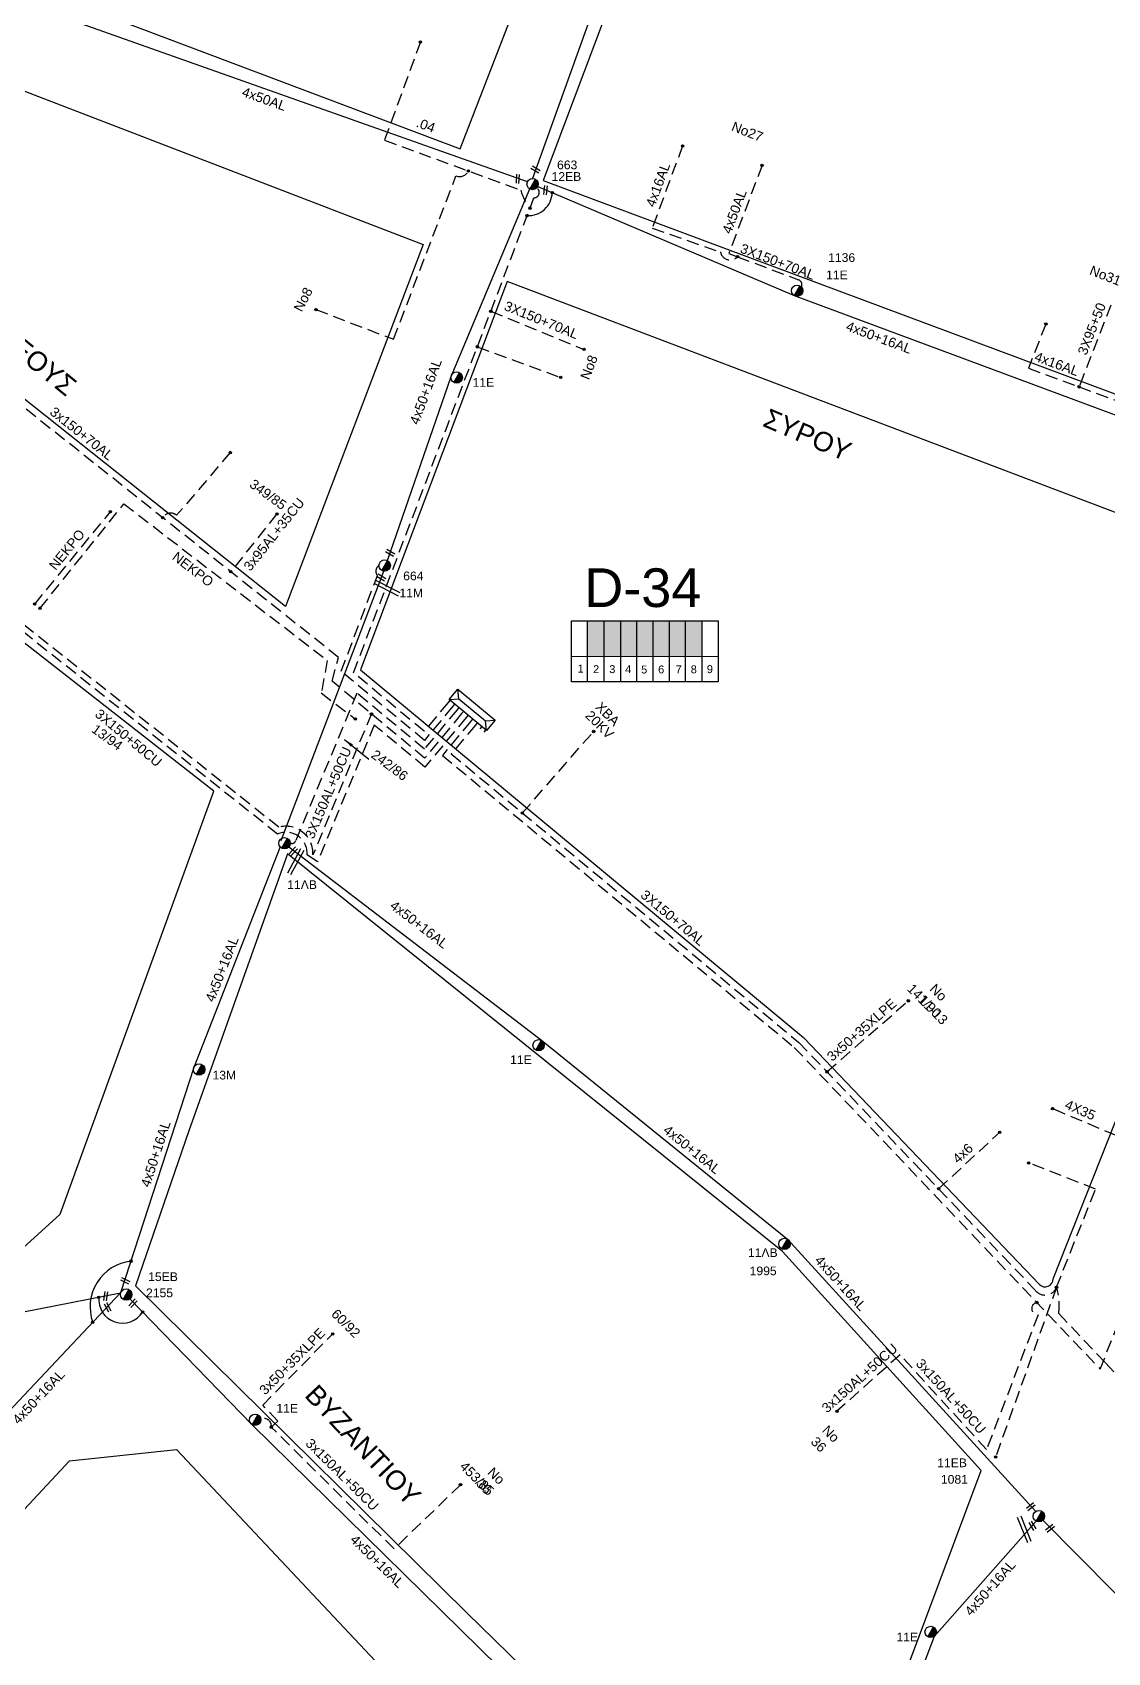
# Model space of a CAD drawing. Header units: millimetres. Extents: x -2590 to -1162, y 240 to 778.
# Drawn here: x -1375.5 to -1264.3, y 404.3 to 571.9 of the extents above; entities that cross this region are included whole.
import ezdxf
from ezdxf.enums import TextEntityAlignment as Align

# ---------------------------------------------------------------- set-up
doc = ezdxf.new("R2010")
doc.units = ezdxf.units.MM
doc.linetypes.add('DASHED', pattern=[19.05, 12.7, -6.35])
for name, color, linetype in [('3x150+70', 7, 'Continuous'), ('3X150+70AL', 7, 'Continuous'), ('3x150AL+50CU', 7, 'Continuous'), ('3x50+35XLPE', 7, 'Continuous'), ('3x95AL+35CU', 7, 'DASHED'), ('4X35', 7, 'DASHED'), ('4x50+16_5', 7, 'Continuous'), ('4x50+16AL', 7, 'Continuous'), ('4x6', 7, 'SYN_LINE'), ('Pillar OTE', 7, 'Continuous'), ('TEXT ΚΑΛΩΔΙΩΝ', 7, 'Continuous'), ('Άγνωστα', 7, 'Continuous'), ('ΑΓΝΩΣΤΟ ΥΠΟΓΕΙΟ ΚΑΛΩΔΙΟ', 7, 'DASHED'), ('Γυμνά εναέρια ΧΤ (3Φ) 4x50AL', 7, 'Continuous'), ('Γυμνά εναέρια ΧΤ και ΦΟΠ (3Φ)   4x50+16AL', 7, 'Continuous'), ('Επιγραφές - Σχήματα', 7, 'Continuous'), ('Καλωδια ΧΤ  3X95+50', 7, 'Continuous'), ('Καλώδια ΧΤ   3x150+70AL', 7, 'DASHED'), ('Καλώδια ΧΤ   3x150AL+50CU', 7, 'DASHED'), ('Μηχανική τομή', 7, 'Continuous'), ('ΝΕΚΡΟ', 7, 'DASHED'), ('Στύλος ΦΜ', 7, 'Continuous'), ('Στύλος ΦΜ @ 1', 7, 'Continuous'), ('Συνδέσεις', 7, 'Continuous'), ('Τομή', 7, 'Continuous'), ('ΥΠΟΒΑΘΡΟ ΔΕΗ', 7, 'Continuous'), ('Υποσταθμός πόλεως', 7, 'Continuous'), ('Υπόβαθρο ΔΕΗ', 7, 'Continuous'), ('Υπόγεια Καλώδια Δικτύου ΧΤ   .04', 7, 'DASHED'), ('Υπόγεια καλώδια Παροχών ΧΤ   4x16AL', 7, 'DASHED'), ('Υπόγεια καλώδια Παροχών ΧΤ   4x50AL', 7, 'DASHED')]:
    doc.layers.add(name, color=color, linetype=linetype)
doc.styles.add('arial', font='ARIAL.TTF')
doc.styles.get("Standard").update_dxf_attribs({"font": 'ARIAL.TTF'})
doc.linetypes.add('SYN_LINE', pattern='A,0.5,-0.0001,["/\\/\\/\\/",Standard,S=0.1,R=0,X=0,Y=-0.05],-0.25', length=0.7501)
doc.dimstyles.new('ISO-25', dxfattribs={"dimtxt": 2.5, "dimasz": 2.5, "dimexe": 1.25, "dimexo": 0.625, "dimtad": 1, "dimtxsty": 'Standard', "dimcen": 2.5, "dimadec": 0, "dimazin": 0, "dimtfac": 1, "dimtmove": 0, "dimatfit": 3, "dimfxl": 1, "dimarcsym": 0})

# ---------------------------------------------------------------- blocks, each defined once
blk = doc.blocks.new('ΥΠΑΡΧΩΝ ΤΣΙΜΕΝΤΕΝΙΟΣ ΣΤΥΛΟΣ')
at = {"layer": 'Στύλος ΦΜ'}
blk.add_hatch(color=256, dxfattribs=at).paths.add_polyline_path([(-1.29, -2.28, 0.574793), (2.62, 0, 0.268822), (1.3, 2.27)])
blk.add_line((-1.29, -2.28), (1.3, 2.27), dxfattribs=at)
blk.add_circle((0, 0), 2.62, dxfattribs=at)
at = {"layer": 'Στύλος ΦΜ', "flags": 4}
for tag, p in [('ΑΡΙΘΜΟΣ', (-4.68, 8.05)), ('ΤΥΠΟΣ', (-4.91, 3.03))]:
    blk.add_attdef(tag, p, '', height=4, dxfattribs=at)
blk = doc.blocks.new('ΥΠΟΣΤΑΘΜΟΣ ΠΟΛΕΩΣ 9 ΑΝΑΧΩΡΗΣΕΩΝ')
at = {"layer": 'Υποσταθμός πόλεως', "ltscale": 40}
for p, q in [((-9.63, -2.82), (-9.63, -4)), ((-7.12, -2.82), (-7.12, -4)), ((-4.84, -2.82), (-4.84, -4)), ((-2.36, -2.82), (-2.36, -4)), ((0.09, -2.82), (0.09, -4)), ((2.55, -2.82), (2.55, -4)), ((5.02, -2.82), (5.02, -4)), ((7.48, -2.82), (7.48, -4)), ((9.61, -2.82), (9.61, -4))]:
    blk.add_line(p, q, dxfattribs=at)
blk.add_lwpolyline([(-10.02, 2.82), (10.02, 2.82), (10.02, -2.82), (-10.02, -2.82)], close=True, dxfattribs=at)
for points in [[(-7.21, 0), (-10.02, 2.82)], [(-10.02, -2.82), (-7.21, 0)], [(-7.21, 0), (7.21, 0)], [(7.21, 0), (10.02, 2.82)], [(10.02, -2.82), (7.21, 0)]]:
    blk.add_lwpolyline(points, dxfattribs=at)
at = {"layer": 'Υποσταθμός πόλεως', "linetype": 'SYN_LINE', "ltscale": 40, "flags": 1}
for tag, p in [('ΜΕΤΑΣΧΗΜΑΤΙΣΜΟΣ', (10.79, 1.71)), ('ΙΣΧΥΣ', (10.77, -1.08)), ('ΑΡΙΘΜΟΣ', (10.89, -3.8))]:
    blk.add_attdef(tag, p, '', height=1.8, dxfattribs=at)
blk = doc.blocks.new('_ΣΥΝΔΕΣΗ')
at = {"layer": 'Συνδέσεις', "linetype": 'SYN_LINE', "ltscale": 40}
blk.add_hatch(color=256, dxfattribs=at).paths.add_polyline_path([(0.5, -0.01, 1), (-0.5, -0.01, 1)])
at = {"layer": 'Συνδέσεις'}
blk.add_circle((0, -0.01), 0.5, dxfattribs=at)
blk = doc.blocks.new('ΜΗΧΑΝΙΚΗ ΤΟΜΗ')
at = {"layer": 'Μηχανική τομή', "ltscale": 40}
for p, q in [((0, 0.76), (-3.79, 0.76)), ((0, -0.34), (-3.79, -0.34))]:
    blk.add_line(p, q, dxfattribs=at)
blk = doc.blocks.new('ΤΟΜΗ')
at = {"layer": 'Τομή', "ltscale": 40}
for p, q in [((-0.03, -1.92), (-11.4, -1.92)), ((-0.03, -3.42), (-11.4, -3.42))]:
    blk.add_line(p, q, dxfattribs=at)

msp = doc.modelspace()

# ---------------------------------------------------------------- hatches: boundary and pattern name
at = {"layer": 'Καλώδια ΧΤ   3x150+70AL', "linetype": 'Continuous', "ltscale": 0.1}
h = msp.add_hatch(color=6, dxfattribs=at)
h.dxf.hatch_style = 1
h.paths.add_polyline_path([(-1306.23, 511.06), (-1307.93, 511.06), (-1307.93, 507.37), (-1306.23, 507.37)])
at = {"layer": 'Καλώδια ΧΤ   3x150AL+50CU', "lineweight": -3, "ltscale": 0.2}
h = msp.add_hatch(color=151, dxfattribs=at)
h.dxf.hatch_style = 1
h.paths.add_polyline_path([(-1316.36, 511.06), (-1318.08, 511.06), (-1318.08, 507.38), (-1316.36, 507.38)])
h = msp.add_hatch(color=85, dxfattribs=at)
h.dxf.hatch_style = 1
h.paths.add_polyline_path([(-1316.36, 507.38), (-1314.64, 507.38), (-1314.64, 511.06), (-1316.36, 511.06)])
h = msp.add_hatch(color=27, dxfattribs=at)
h.dxf.hatch_style = 1
h.paths.add_polyline_path([(-1312.99, 511.06), (-1314.64, 511.06), (-1314.64, 507.38), (-1312.99, 507.38)])
h = msp.add_hatch(color=1, dxfattribs=at)
h.dxf.hatch_style = 1
h.paths.add_polyline_path([(-1312.99, 507.38), (-1311.3, 507.38), (-1311.3, 511.06), (-1312.99, 511.06)])
h = msp.add_hatch(color=2, dxfattribs=at)
h.dxf.hatch_style = 1
h.paths.add_polyline_path([(-1311.3, 507.38), (-1309.6, 507.38), (-1309.6, 511.06), (-1311.3, 511.06)])
h = msp.add_hatch(color=30, dxfattribs=at)
h.dxf.hatch_style = 1
h.paths.add_polyline_path([(-1309.63, 507.38), (-1307.93, 507.38), (-1307.93, 511.06), (-1309.63, 511.06)])

# ---------------------------------------------------------------- linework, layer by layer
at = {"layer": '3x150+70', "color": 30, "linetype": 'DASHED', "lineweight": -3, "ltscale": 0.1}
msp.add_lwpolyline([(-1330.63, 501.06), (-1334.9, 495.91), (-1340.15, 500.27), (-1346.02, 486.12), (-1347.09, 486.85, 0.562614), (-1350.16, 488.99), (-1384.31, 516.14), (-1397.03, 502.68), (-1403.78, 508.68)], format="xyb", dxfattribs=at)
at = {"layer": '3X150+70AL', "color": 2, "linetype": 'DASHED', "lineweight": -3, "ltscale": 0.1}
msp.add_lwpolyline([(-1331.1, 501.45), (-1334.93, 496.84), (-1344.51, 504.8), (-1343.84, 507.27), (-1382.43, 537.92, 0.560749), (-1384.38, 539.48), (-1398.24, 550.48, 0.4942), (-1399.19, 551.51)], format="xyb", dxfattribs=at)
at = {"layer": '3X150+70AL', "color": 1, "linetype": 'DASHED', "lineweight": -3, "ltscale": 0.1}
msp.add_lwpolyline([(-1302.56, 548.73), (-1296.24, 546.34, -0.438348), (-1295.94, 545.58, -2.596698)], format="xyb", dxfattribs=at)
at = {"layer": '3X150+70AL', "color": 6, "linetype": 'DASHED', "lineweight": -3, "ltscale": 0.1}
msp.add_lwpolyline([(-1330.16, 500.66), (-1333.09, 497.13), (-1296.69, 466.91), (-1265.03, 433.62), (-1257.22, 453.41), (-1252.74, 464.29, -0.800643), (-1252.33, 465.27)], format="xyb", dxfattribs=at)
at = {"layer": '3X150+70AL', "color": 27, "linetype": 'DASHED', "lineweight": -3, "ltscale": 0.1}
msp.add_lwpolyline([(-1329.68, 500.27), (-1332.17, 497.28), (-1296.21, 467.43), (-1271.82, 441.87, 0.610674), (-1269.55, 442.09), (-1265.51, 452.24), (-1272.42, 454.96)], format="xyb", dxfattribs=at)
msp.add_lwpolyline([(-1269.55, 442.09), (-1275.85, 424.53)], dxfattribs=at)
at = {"layer": '3x150AL+50CU', "color": 2, "linetype": 'DASHED', "lineweight": -3, "ltscale": 0.1}
msp.add_lwpolyline([(-1340.44, 501.42), (-1346.49, 486.82, 0.508743), (-1350.03, 489.7), (-1383.01, 515.88), (-1381.39, 517.75), (-1388.18, 523.35, 1.231554), (-1389.23, 521.84), (-1387.6, 520.57)], format="xyb", dxfattribs=at)
at = {"layer": '3x150AL+50CU', "color": 6, "linetype": 'DASHED', "lineweight": -3, "ltscale": 0.1}
msp.add_lwpolyline([(-1271.58, 440.51, 0.930938), (-1271.46, 439.23), (-1276.79, 425.29), (-1285.73, 435.1), (-1292.27, 429.26)], format="xyb", dxfattribs=at)
at = {"layer": '3x150AL+50CU', "color": 1, "linetype": 'DASHED', "lineweight": -3, "ltscale": 0.1}
msp.add_lwpolyline([(-1331.22, 421.65), (-1338.09, 415.01), (-1350.8, 427.61, 0.600354), (-1351.89, 428.44, -2.963409)], format="xyb", dxfattribs=at)
at = {"layer": '3x50+35XLPE', "color": 27, "linetype": 'DASHED', "lineweight": -3, "ltscale": 0.1}
msp.add_lwpolyline([(-1293.3, 464.38), (-1284.89, 471.72)], dxfattribs=at)
at = {"layer": '3x50+35XLPE', "color": 1, "linetype": 'DASHED', "lineweight": -3, "ltscale": 0.1}
msp.add_lwpolyline([(-1350.8, 427.61), (-1350.12, 428.23), (-1351.69, 429.89), (-1344.44, 437.26)], dxfattribs=at)
at = {"layer": '3x95AL+35CU', "color": 2, "lineweight": -3, "ltscale": 0.1}
msp.add_lwpolyline([(-1350.22, 522.12), (-1354.99, 516.12)], dxfattribs=at)
at = {"layer": '4X35', "color": 2, "lineweight": -3, "ltscale": 0.1}
msp.add_lwpolyline([(-1263.39, 457.78), (-1269.96, 460.57)], dxfattribs=at)
at = {"layer": '4x50+16_5', "color": 85, "linetype": 'Continuous', "lineweight": -3, "ltscale": 0.1}
msp.add_lwpolyline([(-1270.97, 417.97), (-1238.07, 384.76), (-1261.44, 370.82), (-1276.98, 355.25), (-1280.81, 339.33)], dxfattribs=at)
at = {"layer": '4x50+16AL', "color": 151, "linetype": 'Continuous', "lineweight": -3, "ltscale": 0.1}
for points in [[(-1349.79, 488.33), (-1339.17, 516.19)], [(-1349.89, 487.65), (-1358.81, 464.84), (-1366.39, 441.5), (-1385.28, 421.5), (-1397.5, 407.7), (-1412.59, 391.46)]]:
    msp.add_lwpolyline(points, dxfattribs=at)
at = {"layer": '4x50+16AL', "color": 85, "linetype": 'Continuous', "lineweight": -3, "ltscale": 0.1}
msp.add_lwpolyline([(-1348.97, 487.67), (-1322.85, 467.64), (-1297.39, 447.08), (-1271.7, 418.89)], dxfattribs=at)
at = {"layer": '4x50+16AL', "color": 1, "linetype": 'Continuous', "lineweight": -3, "ltscale": 0.1}
for points in [[(-1453.44, 439.59), (-1431.62, 437.82), (-1400.53, 437.82), (-1383.35, 438.19), (-1366.39, 441.5)], [(-1365.44, 440.89), (-1352.77, 427.86), (-1323.35, 398.93), (-1305.64, 381.78), (-1289.39, 366.18), (-1278.02, 355.78)], [(-1288.81, 367.2), (-1289.94, 385.52), (-1282.18, 405.98), (-1271.66, 417.89)]]:
    msp.add_lwpolyline(points, dxfattribs=at)
at = {"layer": '4x6', "color": 27, "linetype": 'DASHED', "lineweight": -3, "ltscale": 0.1}
msp.add_lwpolyline([(-1281.75, 452.27), (-1275.42, 458.13)], dxfattribs=at)
at = {"layer": 'Pillar OTE', "lineweight": -3, "ltscale": 40}
for points in [[(-1319.74, 504.74), (-1319.74, 511.06), (-1304.57, 511.06), (-1304.57, 504.73), (-1319.74, 504.74)], [(-1318.08, 504.74), (-1318.08, 511.06)], [(-1316.36, 504.74), (-1316.36, 511.06)], [(-1314.64, 504.74), (-1314.64, 511.06)], [(-1312.99, 504.74), (-1312.99, 511.06)], [(-1311.3, 504.74), (-1311.3, 511.06)], [(-1309.6, 504.73), (-1309.6, 511.06)], [(-1307.93, 504.73), (-1307.93, 511.06)], [(-1306.23, 504.73), (-1306.23, 511.06)], [(-1319.74, 507.39), (-1304.57, 507.37)]]:
    msp.add_lwpolyline(points, dxfattribs=at)
at = {"layer": 'ΑΓΝΩΣΤΟ ΥΠΟΓΕΙΟ ΚΑΛΩΔΙΟ', "color": 1, "lineweight": -3, "ltscale": 0.1}
for points in [[(-1346.18, 543.26), (-1338.15, 540.19), (-1331.69, 557.09, 0.396249), (-1330.41, 557.6, -0.805915)], [(-1332.5, 502.61), (-1334.98, 499.62), (-1342.29, 505.68), (-1323.62, 554.83, 0.777903), (-1323.34, 555.84)]]:
    msp.add_lwpolyline(points, format="xyb", dxfattribs=at)
msp.add_lwpolyline([(-1329.48, 539.41), (-1320.85, 536.24)], dxfattribs=at)
at = {"layer": 'ΑΓΝΩΣΤΟ ΥΠΟΓΕΙΟ ΚΑΛΩΔΙΟ', "color": 2, "lineweight": -3, "ltscale": 0.1}
msp.add_lwpolyline([(-1355.04, 528.47), (-1360.6, 521.98, 0.456024), (-1362.04, 521.73, -1.737379)], format="xyb", dxfattribs=at)
at = {"layer": 'ΑΓΝΩΣΤΟ ΥΠΟΓΕΙΟ ΚΑΛΩΔΙΟ', "color": 85, "lineweight": -3, "ltscale": 0.1}
msp.add_lwpolyline([(-1332.02, 502.21), (-1334.95, 498.68), (-1343.57, 505.83), (-1339.81, 515.73, -0.442282), (-1339.66, 516.78)], format="xyb", dxfattribs=at)
at = {"layer": 'ΑΓΝΩΣΤΟ ΥΠΟΓΕΙΟ ΚΑΛΩΔΙΟ', "color": 151, "lineweight": -3, "ltscale": 0.1}
msp.add_lwpolyline([(-1331.58, 501.84), (-1334.96, 497.78), (-1341.94, 503.58), (-1348.28, 488.3, -0.51613), (-1348.85, 488.08)], format="xyb", dxfattribs=at)
at = {"layer": 'ΑΓΝΩΣΤΟ ΥΠΟΓΕΙΟ ΚΑΛΩΔΙΟ', "color": 27, "lineweight": -3, "ltscale": 0.1}
msp.add_lwpolyline([(-1324.81, 491.17), (-1317.45, 499.6)], dxfattribs=at)
msp.add_lwpolyline([(-1269.55, 442.09, -0.109834), (-1269.32, 439.38), (-1264.49, 434.26), (-1235.78, 404.48)], format="xyb", dxfattribs=at)
at = {"layer": 'Γυμνά εναέρια ΧΤ (3Φ) 4x50AL', "color": 133, "lineweight": -3, "ltscale": 0.1}
msp.add_lwpolyline([(-1324.3, 556.49), (-1372.04, 573.38), (-1393.25, 573.21), (-1409.07, 574.21)], dxfattribs=at)
at = {"layer": 'Γυμνά εναέρια ΧΤ και ΦΟΠ (3Φ)   4x50+16AL', "color": 85, "lineweight": -3, "ltscale": 0.1}
for points in [[(-1298.22, 627.21), (-1311.67, 590.56), (-1323.78, 556.84)], [(-1338.78, 517.28), (-1332.2, 536.32), (-1324.05, 555.74)]]:
    msp.add_lwpolyline(points, dxfattribs=at)
at = {"layer": 'Γυμνά εναέρια ΧΤ και ΦΟΠ (3Φ)   4x50+16AL', "color": 1, "lineweight": -3, "ltscale": 0.1}
msp.add_lwpolyline([(-1323.22, 556.01), (-1296.68, 544.7), (-1259.7, 530.96), (-1235.78, 522.5)], dxfattribs=at)
at = {"layer": 'Καλωδια ΧΤ  3X95+50', "color": 1, "linetype": 'DASHED', "lineweight": -3, "ltscale": 0.1}
msp.add_lwpolyline([(-1263.92, 543.73), (-1267.22, 535.27), (-1259.8, 532.55, -0.684684), (-1257.12, 531.49)], format="xyb", dxfattribs=at)
at = {"layer": 'Καλώδια ΧΤ   3x150+70AL', "color": 1, "lineweight": -3, "ltscale": 0.1}
msp.add_lwpolyline([(-1328.09, 543.08), (-1318.45, 539.14)], dxfattribs=at)
at = {"layer": 'ΝΕΚΡΟ', "lineweight": -3, "ltscale": 0.1}
for points in [[(-1374.72, 512.35), (-1366.05, 523.16), (-1345, 506.96), (-1345.63, 503.59), (-1342.09, 500.89)], [(-1375.28, 512.78), (-1367.45, 522.34)]]:
    msp.add_lwpolyline(points, dxfattribs=at)
at = {"layer": 'ΥΠΟΒΑΘΡΟ ΔΕΗ', "lineweight": -3}
msp.add_lwpolyline([(-1342.16, 635.79), (-1392.48, 584.98), (-1388.12, 581.36), (-1331.26, 559.89), (-1307.29, 621.82)], close=True, dxfattribs=at)
for points in [[(-1299.31, 618.68), (-1322.67, 556.61), (-1235.78, 524.2)], [(-1437.49, 443.58), (-1434.37, 439.44), (-1397.12, 439.44), (-1383.72, 439.63), (-1372.63, 449.65), (-1356.73, 493.42), (-1376.86, 509.14), (-1382.93, 502.5), (-1416.81, 465.72), (-1437.49, 443.58)], [(-1304.59, 383.04), (-1291.65, 385.4), (-1284.57, 403.85), (-1277.33, 423.14), (-1297.91, 445.78), (-1349.11, 486.95), (-1359.33, 458.28), (-1364.86, 442.25), (-1330.58, 408.38), (-1304.59, 383.04)], [(-1398.22, 392), (-1399.32, 394.5), (-1371.67, 424.12), (-1360.62, 425.29), (-1332.97, 395.92), (-1335.67, 393.38), (-1363.96, 392.82), (-1398.22, 392)]]:
    msp.add_lwpolyline(points, dxfattribs=at)
msp.add_lwpolyline([(-1398.4, 555.59), (-1392.12, 571.94), (-1335.1, 550), (-1349.33, 512.52), (-1397.85, 551.07, -0.192604), (-1398.4, 555.59, -1.877436)], format="xyb", dxfattribs=at)
msp.add_lwpolyline([(-1326.39, 546.16), (-1341.56, 505.99), (-1295.73, 467.94), (-1271.31, 442.36, 0.642516), (-1269.88, 442.95), (-1241.75, 514.03)], format="xyb", close=True, dxfattribs=at)
msp.add_arc((-1324.19, 555.44), 2.46, 266.7491, 358.4949, dxfattribs=at)
at = {"layer": 'ΥΠΟΒΑΘΡΟ ΔΕΗ', "lineweight": -3, "ltscale": 0.1}
for centre, radius, start, end in [((-1364.79, 440.06), 4.76, 96.3183, 199.8539), ((-1366.2, 440.83), 2.46, 174.7673, 327.9154)]:
    msp.add_arc(centre, radius, start, end, dxfattribs=at)
at = {"layer": 'Υπόγεια Καλώδια Δικτύου ΧΤ   .04', "color": 1, "lineweight": -3, "ltscale": 0.1}
msp.add_lwpolyline([(-1335.37, 570.95), (-1339.08, 560.78), (-1324.97, 555.61, 0.114873), (-1324.03, 553.75, -3.943722)], format="xyb", dxfattribs=at)
at = {"layer": 'Υπόγεια καλώδια Παροχών ΧΤ   4x16AL', "color": 1, "lineweight": -3, "ltscale": 0.1}
msp.add_lwpolyline([(-1308.24, 560.2), (-1311.38, 551.69), (-1304.33, 549.22, 0.609387), (-1302.56, 548.73, 0.104728)], format="xyb", dxfattribs=at)
msp.add_lwpolyline([(-1270.66, 541.75), (-1272.46, 537.19), (-1267.27, 535.29)], dxfattribs=at)
at = {"layer": 'Υπόγεια καλώδια Παροχών ΧΤ   4x50AL', "color": 1, "lineweight": -3, "ltscale": 0.1}
msp.add_lwpolyline([(-1300.02, 558.18), (-1303.45, 549.05), (-1302.56, 548.73)], dxfattribs=at)

# ---------------------------------------------------------------- block references
at = {"layer": 'Μηχανική τομή', "lineweight": -3}
for p, xscale, yscale, zscale, rotation in [((-1325.23, 557.26), 0.2499999999999677, 0.2499999999999677, 0.2499999999999677, 86.52432642096278), ((-1323.83, 558.07), 0.2499999999999677, 0.2499999999999677, 0.2499999999999677, 149.1489798756274), ((-1322.33, 556.09), 0.2499999999999676, 0.2499999999999676, 0.2499999999999676, 83.04865284192574), ((-1338.88, 518.4), 0.2499999999999677, 0.2499999999999677, 0.2499999999999677, 149.1489798756274), ((-1339.8, 515.83), 0.2499999999999677, 0.2499999999999677, 0.2499999999999677, 149.1489798756274), ((-1348.16, 487.52), 0.2499999999999676, 0.2499999999999676, 0.2499999999999676, 48.28730314463959), ((-1366.32, 443.02), 0.2499999999999676, 0.2499999999999676, 0.2499999999999676, 153.4985554675668), ((-1367.82, 441.63), 0.2499999999999676, 0.2499999999999676, 0.2499999999999676, 81.46988086905186), ((-1367.91, 440.47), 0.2499999999999676, 0.2499999999999676, 0.2499999999999676, 116.3880752087043), ((-1364.75, 440.75), 0.2499999999999676, 0.2499999999999676, 0.2499999999999676, 48.2873031446396), ((-1271.81, 419.62), 0.2499999999999676, 0.2499999999999676, 0.2499999999999676, 38.39567164926843), ((-1272.25, 417.84), 0.2499999999999676, 0.2499999999999676, 0.2499999999999676, 121.3797642389859), ((-1269.82, 417.38), 0.2499999999999676, 0.2499999999999676, 0.2499999999999676, 38.39567164926843)]:
    msp.add_blockref('ΜΗΧΑΝΙΚΗ ΤΟΜΗ', p, dxfattribs=dict(at, xscale=xscale, yscale=yscale, zscale=zscale, rotation=rotation))
at = {"layer": 'Στύλος ΦΜ @ 1', "lineweight": -3, "ltscale": 40}
ref = msp.add_blockref('ΥΠΑΡΧΩΝ ΤΣΙΜΕΝΤΕΝΙΟΣ ΣΤΥΛΟΣ', (-1323.76, 556.25), dxfattribs=dict(at, xscale=0.225, yscale=0.225, zscale=0.225))
ref.add_attrib('ΤΥΠΟΣ', '12EB', dxfattribs={"layer": 'Στύλος ΦΜ', "height": 0.9, "flags": 4}).set_placement((-1321.8, 556.31), align=Align.BOTTOM_LEFT)
ref.add_attrib('ΑΡΙΘΜΟΣ', '663', (-1321.23, 557.78), dxfattribs={"layer": 'Στύλος ΦΜ', "height": 0.9, "flags": 4})
ref = msp.add_blockref('ΥΠΑΡΧΩΝ ΤΣΙΜΕΝΤΕΝΙΟΣ ΣΤΥΛΟΣ', (-1296.39, 545.21), dxfattribs=dict(at, xscale=0.225, yscale=0.225, zscale=0.225))
ref.add_attrib('ΤΥΠΟΣ', '11Ε', dxfattribs={"layer": 'Στύλος ΦΜ', "height": 0.9, "flags": 4}).set_placement((-1293.39, 546.13), align=Align.BOTTOM_LEFT)
ref.add_attrib('ΑΡΙΘΜΟΣ', '1136', (-1293.18, 548.19), dxfattribs={"layer": 'Στύλος ΦΜ', "height": 0.9, "flags": 4})
ref = msp.add_blockref('ΥΠΑΡΧΩΝ ΤΣΙΜΕΝΤΕΝΙΟΣ ΣΤΥΛΟΣ', (-1331.62, 536.23), dxfattribs=dict(at, xscale=0.225, yscale=0.225, zscale=0.225))
ref.add_attrib('ΤΥΠΟΣ', '11E', dxfattribs={"layer": 'Στύλος ΦΜ', "height": 0.9, "flags": 4}).set_placement((-1329.97, 535), align=Align.BOTTOM_LEFT)
ref = msp.add_blockref('ΥΠΑΡΧΩΝ ΤΣΙΜΕΝΤΕΝΙΟΣ ΣΤΥΛΟΣ', (-1339.07, 516.77), dxfattribs=dict(at, xscale=0.225, yscale=0.225, zscale=0.225))
ref.add_attrib('ΤΥΠΟΣ', '11M', dxfattribs={"layer": 'Στύλος ΦΜ', "height": 0.9, "flags": 4}).set_placement((-1337.54, 513.22), align=Align.BOTTOM_LEFT)
ref.add_attrib('ΑΡΙΘΜΟΣ', '664', (-1337.15, 515.25), dxfattribs={"layer": 'Στύλος ΦΜ', "height": 0.9, "flags": 4})
ref = msp.add_blockref('ΥΠΑΡΧΩΝ ΤΣΙΜΕΝΤΕΝΙΟΣ ΣΤΥΛΟΣ', (-1349.43, 488.03), dxfattribs=dict(at, xscale=0.2249999999999943, yscale=0.2249999999999943, zscale=0.2249999999999943))
ref.add_attrib('ΤΥΠΟΣ', '11ΛB', dxfattribs={"layer": 'Στύλος ΦΜ', "height": 0.9, "flags": 4}).set_placement((-1349.15, 483.03), align=Align.BOTTOM_LEFT)
ref = msp.add_blockref('ΥΠΑΡΧΩΝ ΤΣΙΜΕΝΤΕΝΙΟΣ ΣΤΥΛΟΣ', (-1323.14, 467.13), dxfattribs=dict(at, xscale=0.2249999999999943, yscale=0.2249999999999943, zscale=0.2249999999999943))
ref.add_attrib('ΤΥΠΟΣ', '11E', dxfattribs={"layer": 'Στύλος ΦΜ', "height": 0.9, "flags": 4}).set_placement((-1326.09, 464.91), align=Align.BOTTOM_LEFT)
ref = msp.add_blockref('ΥΠΑΡΧΩΝ ΤΣΙΜΕΝΤΕΝΙΟΣ ΣΤΥΛΟΣ', (-1358.27, 464.62), dxfattribs=dict(at, xscale=0.2249999999999943, yscale=0.2249999999999943, zscale=0.2249999999999943))
ref.add_attrib('ΤΥΠΟΣ', '13M', dxfattribs={"layer": 'Στύλος ΦΜ', "height": 0.9, "flags": 4}).set_placement((-1356.88, 463.32), align=Align.BOTTOM_LEFT)
ref = msp.add_blockref('ΥΠΑΡΧΩΝ ΤΣΙΜΕΝΤΕΝΙΟΣ ΣΤΥΛΟΣ', (-1297.69, 446.57), dxfattribs=dict(at, xscale=0.2249999999999943, yscale=0.2249999999999943, zscale=0.2249999999999943))
ref.add_attrib('ΤΥΠΟΣ', '11ΛΒ', dxfattribs={"layer": 'Στύλος ΦΜ', "height": 0.9, "flags": 4}).set_placement((-1301.48, 444.95), align=Align.BOTTOM_LEFT)
ref.add_attrib('ΑΡΙΘΜΟΣ', '1995', (-1301.3, 443.33), dxfattribs={"layer": 'Στύλος ΦΜ', "height": 0.9, "flags": 4})
ref = msp.add_blockref('ΥΠΑΡΧΩΝ ΤΣΙΜΕΝΤΕΝΙΟΣ ΣΤΥΛΟΣ', (-1365.82, 441.33), dxfattribs=dict(at, xscale=0.2249999999999943, yscale=0.2249999999999943, zscale=0.2249999999999943))
ref.add_attrib('ΤΥΠΟΣ', '15EB', dxfattribs={"layer": 'Στύλος ΦΜ', "height": 0.9, "flags": 4}).set_placement((-1363.54, 442.46), align=Align.BOTTOM_LEFT)
ref.add_attrib('ΑΡΙΘΜΟΣ', '2155', (-1363.76, 441.06), dxfattribs={"layer": 'Στύλος ΦΜ', "height": 0.9, "flags": 4})
ref = msp.add_blockref('ΥΠΑΡΧΩΝ ΤΣΙΜΕΝΤΕΝΙΟΣ ΣΤΥΛΟΣ', (-1352.47, 428.38), dxfattribs=dict(at, xscale=0.2249999999999943, yscale=0.2249999999999943, zscale=0.2249999999999943))
ref.add_attrib('ΤΥΠΟΣ', '11E', dxfattribs={"layer": 'Στύλος ΦΜ', "height": 0.9, "flags": 4}).set_placement((-1350.27, 428.85), align=Align.BOTTOM_LEFT)
ref = msp.add_blockref('ΥΠΑΡΧΩΝ ΤΣΙΜΕΝΤΕΝΙΟΣ ΣΤΥΛΟΣ', (-1271.37, 418.4), dxfattribs=dict(at, xscale=0.2249999999999943, yscale=0.2249999999999943, zscale=0.2249999999999943))
ref.add_attrib('ΤΥΠΟΣ', '11EB', dxfattribs={"layer": 'Στύλος ΦΜ', "height": 0.9, "flags": 4}).set_placement((-1281.89, 423.2), align=Align.BOTTOM_LEFT)
ref.add_attrib('ΑΡΙΘΜΟΣ', '1081', (-1281.51, 421.76), dxfattribs={"layer": 'Στύλος ΦΜ', "height": 0.9, "flags": 4})
ref = msp.add_blockref('ΥΠΑΡΧΩΝ ΤΣΙΜΕΝΤΕΝΙΟΣ ΣΤΥΛΟΣ', (-1282.57, 406.42), dxfattribs=dict(at, xscale=0.2249999999999943, yscale=0.2249999999999943, zscale=0.2249999999999943))
ref.add_attrib('ΤΥΠΟΣ', '11E', dxfattribs={"layer": 'Στύλος ΦΜ', "height": 0.9, "flags": 4}).set_placement((-1286.11, 405.17), align=Align.BOTTOM_LEFT)
at = {"layer": 'Συνδέσεις', "lineweight": -3, "xscale": 0.25, "yscale": 0.25, "zscale": 0.25}
for p in [(-1335.37, 570.95), (-1308.24, 560.2), (-1330.4, 557.61), (-1300.02, 558.19), (-1321.72, 555.37), (-1324.03, 553.75), (-1324.33, 552.98), (-1302.56, 548.73), (-1346.18, 543.26), (-1328.08, 543.08), (-1270.65, 541.76), (-1329.48, 539.41), (-1318.45, 539.14), (-1320.85, 536.24), (-1267.22, 535.27), (-1355.04, 528.47), (-1367.45, 522.34), (-1362.04, 521.73), (-1350.22, 522.12), (-1354.99, 516.13), (-1375.28, 512.79), (-1374.72, 512.36), (-1340.43, 501.42), (-1342.09, 500.9), (-1317.45, 499.6), (-1324.81, 491.18), (-1284.89, 471.73), (-1293.3, 464.38), (-1269.96, 460.58), (-1275.42, 458.13), (-1272.42, 454.96), (-1281.75, 452.28), (-1365.32, 444.79), (-1368.65, 441.06), (-1269.55, 442.09), (-1364.11, 439.52), (-1271.58, 440.51), (-1369.27, 438.45), (-1344.44, 437.26), (-1292.27, 429.26), (-1350.8, 427.61), (-1275.85, 424.53), (-1331.22, 421.65)]:
    msp.add_blockref('_ΣΥΝΔΕΣΗ', p, dxfattribs=at)
at = {"layer": 'Τομή', "lineweight": -3, "xscale": 0.2499999999999997, "yscale": 0.2499999999999997, "zscale": 0.2499999999999997}
for p, rotation in [((-1337.23, 514.37), 332.922093912303), ((-1348.35, 484.57), 241.450315035638), ((-1271.73, 415.93), 291.4985908893202)]:
    msp.add_blockref('ΤΟΜΗ', p, dxfattribs=dict(at, rotation=rotation))
at = {"layer": 'Υποσταθμός πόλεως', "lineweight": -3, "xscale": 0.2499999999999996, "yscale": 0.2499999999999996, "zscale": 0.2499999999999996, "rotation": 320.2977728621513}
msp.add_blockref('ΥΠΟΣΤΑΘΜΟΣ ΠΟΛΕΩΣ 9 ΑΝΑΧΩΡΗΣΕΩΝ', (-1330.01, 501.84), dxfattribs=at)

# ---------------------------------------------------------------- texts
at = {"lineweight": -3, "ltscale": 30, "char_height": 0.817, "width": 5.6286, "attachment_point": 1}
for s, insert in [('1', (-1319.12, 506.52)), ('2', (-1317.5, 506.46)), ('3', (-1315.83, 506.46)), ('4', (-1314.18, 506.46)), ('5', (-1312.53, 506.42)), ('6', (-1310.77, 506.43)), ('7', (-1308.96, 506.43)), ('8', (-1307.4, 506.44)), ('9', (-1305.73, 506.46))]:
    msp.add_mtext(s, dxfattribs=dict(at, insert=insert))
at = {"layer": 'TEXT ΚΑΛΩΔΙΩΝ', "lineweight": -3, "ltscale": 0.1}
for s, rotation, p in [('4x50AL', 340.5272, (-1351.53, 565.06)), ('4x50AL', 340.5272, (-1351.53, 565.06)), ('  .04', 339.8667, (-1335.17, 562.47)), ('  .04', 339.8667, (-1335.17, 562.47)), ('4x16AL', 69.7366, (-1310.79, 556.18)), ('4x16AL', 69.7366, (-1310.79, 556.18)), ('4x50AL', 69.4228, (-1302.88, 553.41)), ('4x50AL', 69.4228, (-1302.88, 553.41)), ('3X150+70AL', 339.2659, (-1298.4, 548.22)), ('3X150+70AL', 339.2659, (-1298.4, 548.22)), ('3X150+70AL', 337.7714, (-1322.85, 542.18)), ('3X150+70AL', 337.7714, (-1322.85, 542.18)), ('3X95+50', 68.6733, (-1265.9, 541.27)), ('3X95+50', 68.6733, (-1265.9, 541.27)), (' 4x50+16AL', 339.6163, (-1288.1, 540.44)), (' 4x50+16AL', 339.6163, (-1288.1, 540.44)), (' 4x16AL', 339.9017, (-1269.7, 537.71)), (' 4x16AL', 339.9017, (-1269.7, 537.71)), ('4x50+16AL', 69.8468, (-1334.82, 534.78)), ('4x50+16AL', 69.8468, (-1334.82, 534.78)), ('3x150+70AL', 321.5332, (-1370.41, 530.43)), ('3x95AL+35CU', 51.5157, (-1350.52, 520)), ('ΝΕΚΡΟ', 50.654, (-1371.95, 518.42)), ('ΝΕΚΡΟ', 50.654, (-1371.95, 518.42)), ('ΝΕΚΡΟ', 322.4144, (-1358.9, 516.39)), ('ΝΕΚΡΟ', 322.4144, (-1358.9, 516.39)), ('3X150+50CU', 320.2978, (-1365.57, 498.94)), ('3X150AL+50CU', 67.011, (-1344.91, 493.26)), ('3X150+70AL', 320.2978, (-1309.23, 480.32)), ('3X150+70AL', 320.2978, (-1309.23, 480.32)), ('3x50+35XLPE', 41.1185, (-1289.71, 468.73)), ('4X35', 336.9516, (-1267.09, 460.44)), ('4X35', 336.9516, (-1267.09, 460.44)), ('4x6', 42.7817, (-1279.25, 455.95)), ('4x6', 42.7817, (-1279.25, 455.95))]:
    msp.add_text(s, height=1, rotation=rotation, dxfattribs=at).set_placement(p, align=Align.MIDDLE_CENTER)
at = {"layer": 'TEXT ΚΑΛΩΔΙΩΝ', "linetype": 'Continuous', "lineweight": -3, "ltscale": 0.1}
for s, rotation, p in [('4x50+16AL', 322.5228, (-1335.49, 479.63)), ('4x50+16AL', 68.6283, (-1355.91, 475.01)), ('4x50+16AL', 72.0287, (-1362.77, 455.89)), ('4x50+16AL', 321.066, (-1307.26, 456.34)), ('4x50+16AL', 312.3377, (-1291.88, 442.52)), ('3x50+35XLPE', 45.4452, (-1348.64, 434.42)), ('3x150AL+50CU', 41.7486, (-1289.93, 432.69)), ('3x150AL+50CU', 312.3649, (-1280.47, 430.81)), ('4x50+16AL', 46.6331, (-1374.88, 430.75)), ('3x150AL+50CU', 315.2673, (-1343.47, 422.71)), ('4x50+16AL', 315.4736, (-1339.83, 413.74)), ('4x50+16AL', 48.5457, (-1276.42, 410.98))]:
    msp.add_text(s, height=1, rotation=rotation, dxfattribs=at).set_placement(p, align=Align.MIDDLE_CENTER)
at = {"layer": 'Άγνωστα', "color": 7, "lineweight": -3, "char_height": 1, "attachment_point": 1}
for s, insert, rotation in [('No27', (-1302.91, 562.74), 338.7617), ('No31', (-1265.86, 547.85), 338.7617), ('No8', (-1348.54, 543.4), 62.6676), ('No8', (-1318.86, 536.28), 68.5342), ('349/85', (-1352.56, 525.79), 323.9179), ('20KV', (-1317.68, 501.87), 315.0827), ('XBA', (-1316.63, 502.76), 315.0827), ('13/94', (-1368.9, 500.43), 323.9179), ('242/86', (-1339.96, 497.79), 323.2405), ('141/90', (-1284.38, 473.59), 315.0827), ('60/92', (-1343.96, 439.94), 315.0827), ('453/85', (-1330.67, 424.17), 315.0827)]:
    msp.add_mtext_dynamic_manual_height_columns(s, width=1.8, gutter_width=0, heights=[0.73], dxfattribs=dict(at, insert=insert, rotation=rotation))
at = {"layer": 'Άγνωστα', "color": 7, "lineweight": -3}
note = msp.add_mtext_dynamic_manual_height_columns('No ', width=1.8, gutter_width=0, heights=[0.73, 0], dxfattribs=dict(at, insert=(-1283.32, 474.85), char_height=1, attachment_point=1, rotation=315.0827))
for column, words in zip(note.columns.linked_columns, ['11-13']):
    column.text = words
note = msp.add_mtext_dynamic_manual_height_columns('No ', width=1.8, gutter_width=0, heights=[0.73, 0], dxfattribs=dict(at, insert=(-1294.45, 429.18), char_height=1, attachment_point=1, rotation=315.0827))
for column, words in zip(note.columns.linked_columns, ['36']):
    column.text = words
note = msp.add_mtext_dynamic_manual_height_columns('No ', width=1.8, gutter_width=0, heights=[0.73, 0], dxfattribs=dict(at, insert=(-1329.07, 424.83), char_height=1, attachment_point=1, rotation=315.0827))
for column, words in zip(note.columns.linked_columns, ['36']):
    column.text = words
at = {"layer": 'ΥΠΟΒΑΘΡΟ ΔΕΗ', "lineweight": -3, "ltscale": 40, "char_height": 2, "width": 26.3134, "attachment_point": 1, "style": 'arial'}
for s, insert, rotation in [('ΠΕΡΙΚΛΕΟΥΣ', (-1384.61, 547.03), 320.8223), ('ΣΥΡΟΥ', (-1299.29, 533.09), 336.8545), ('ΒΥΖΑΝΤΙΟΥ', (-1346, 432.2), 313.2484)]:
    msp.add_mtext(s, dxfattribs=dict(at, insert=insert, rotation=rotation))
at = {"layer": 'Υπόβαθρο ΔΕΗ', "lineweight": -3, "insert": (-1318.41, 516.48), "char_height": 4, "width": 84.6573, "attachment_point": 1}
msp.add_mtext('D-34', dxfattribs=at)

# ---------------------------------------------------------------- leaders
at = {"layer": 'Επιγραφές - Σχήματα', "lineweight": -3, "ltscale": 40}
msp.add_leader([(-1343.23, 498.77), (-1340.72, 496.75)], dimstyle='ISO-25', override={"dimasz": 1, "dimtad": 0}, dxfattribs=at)

doc.saveas('drawing.dxf')
